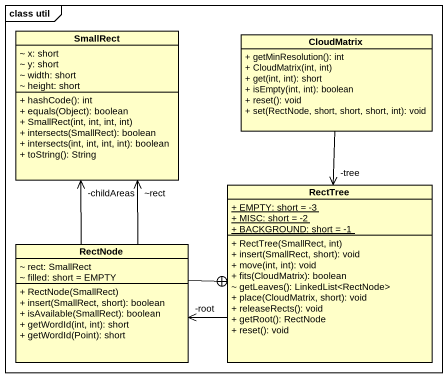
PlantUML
@startuml
mainframe class util
hide circle
hide empty members
skinparam classAttributeIconSize 0
class SmallRect #FFFFC8 {
  ~ x: short
  ~ y: short
  ~ width: short
  ~ height: short
  + hashCode(): int
  + equals(Object): boolean
  + SmallRect(int, int, int, int)
  + intersects(SmallRect): boolean
  + intersects(int, int, int, int): boolean
  + toString(): String
}
class CloudMatrix #FFFFC8 {
  + getMinResolution(): int
  + CloudMatrix(int, int)
  + get(int, int): short
  + isEmpty(int, int): boolean
  + reset(): void
  + set(RectNode, short, short, short, int): void
}
class RectTree #FFFFC8 {
  {static} + EMPTY: short = -3
  {static} + MISC: short = -2
  {static} + BACKGROUND: short = -1
  + RectTree(SmallRect, int)
  + insert(SmallRect, short): void
  + move(int, int): void
  + fits(CloudMatrix): boolean
  ~ getLeaves(): LinkedList<RectNode>
  + place(CloudMatrix, short): void
  + releaseRects(): void
  + getRoot(): RectNode
  + reset(): void
}
class RectNode #FFFFC8 {
  ~ rect: SmallRect
  ~ filled: short = EMPTY
  + RectNode(SmallRect)
  + insert(SmallRect, short): boolean
  + isAvailable(SmallRect): boolean
  + getWordId(int, int): short
  + getWordId(Point): short
}
CloudMatrix --> "-tree" RectTree
RectTree -left-> "-root" RectNode
RectNode -up-> "~rect" SmallRect
RectNode -up-> "-childAreas" SmallRect
RectNode -right-+ RectTree
@enduml
